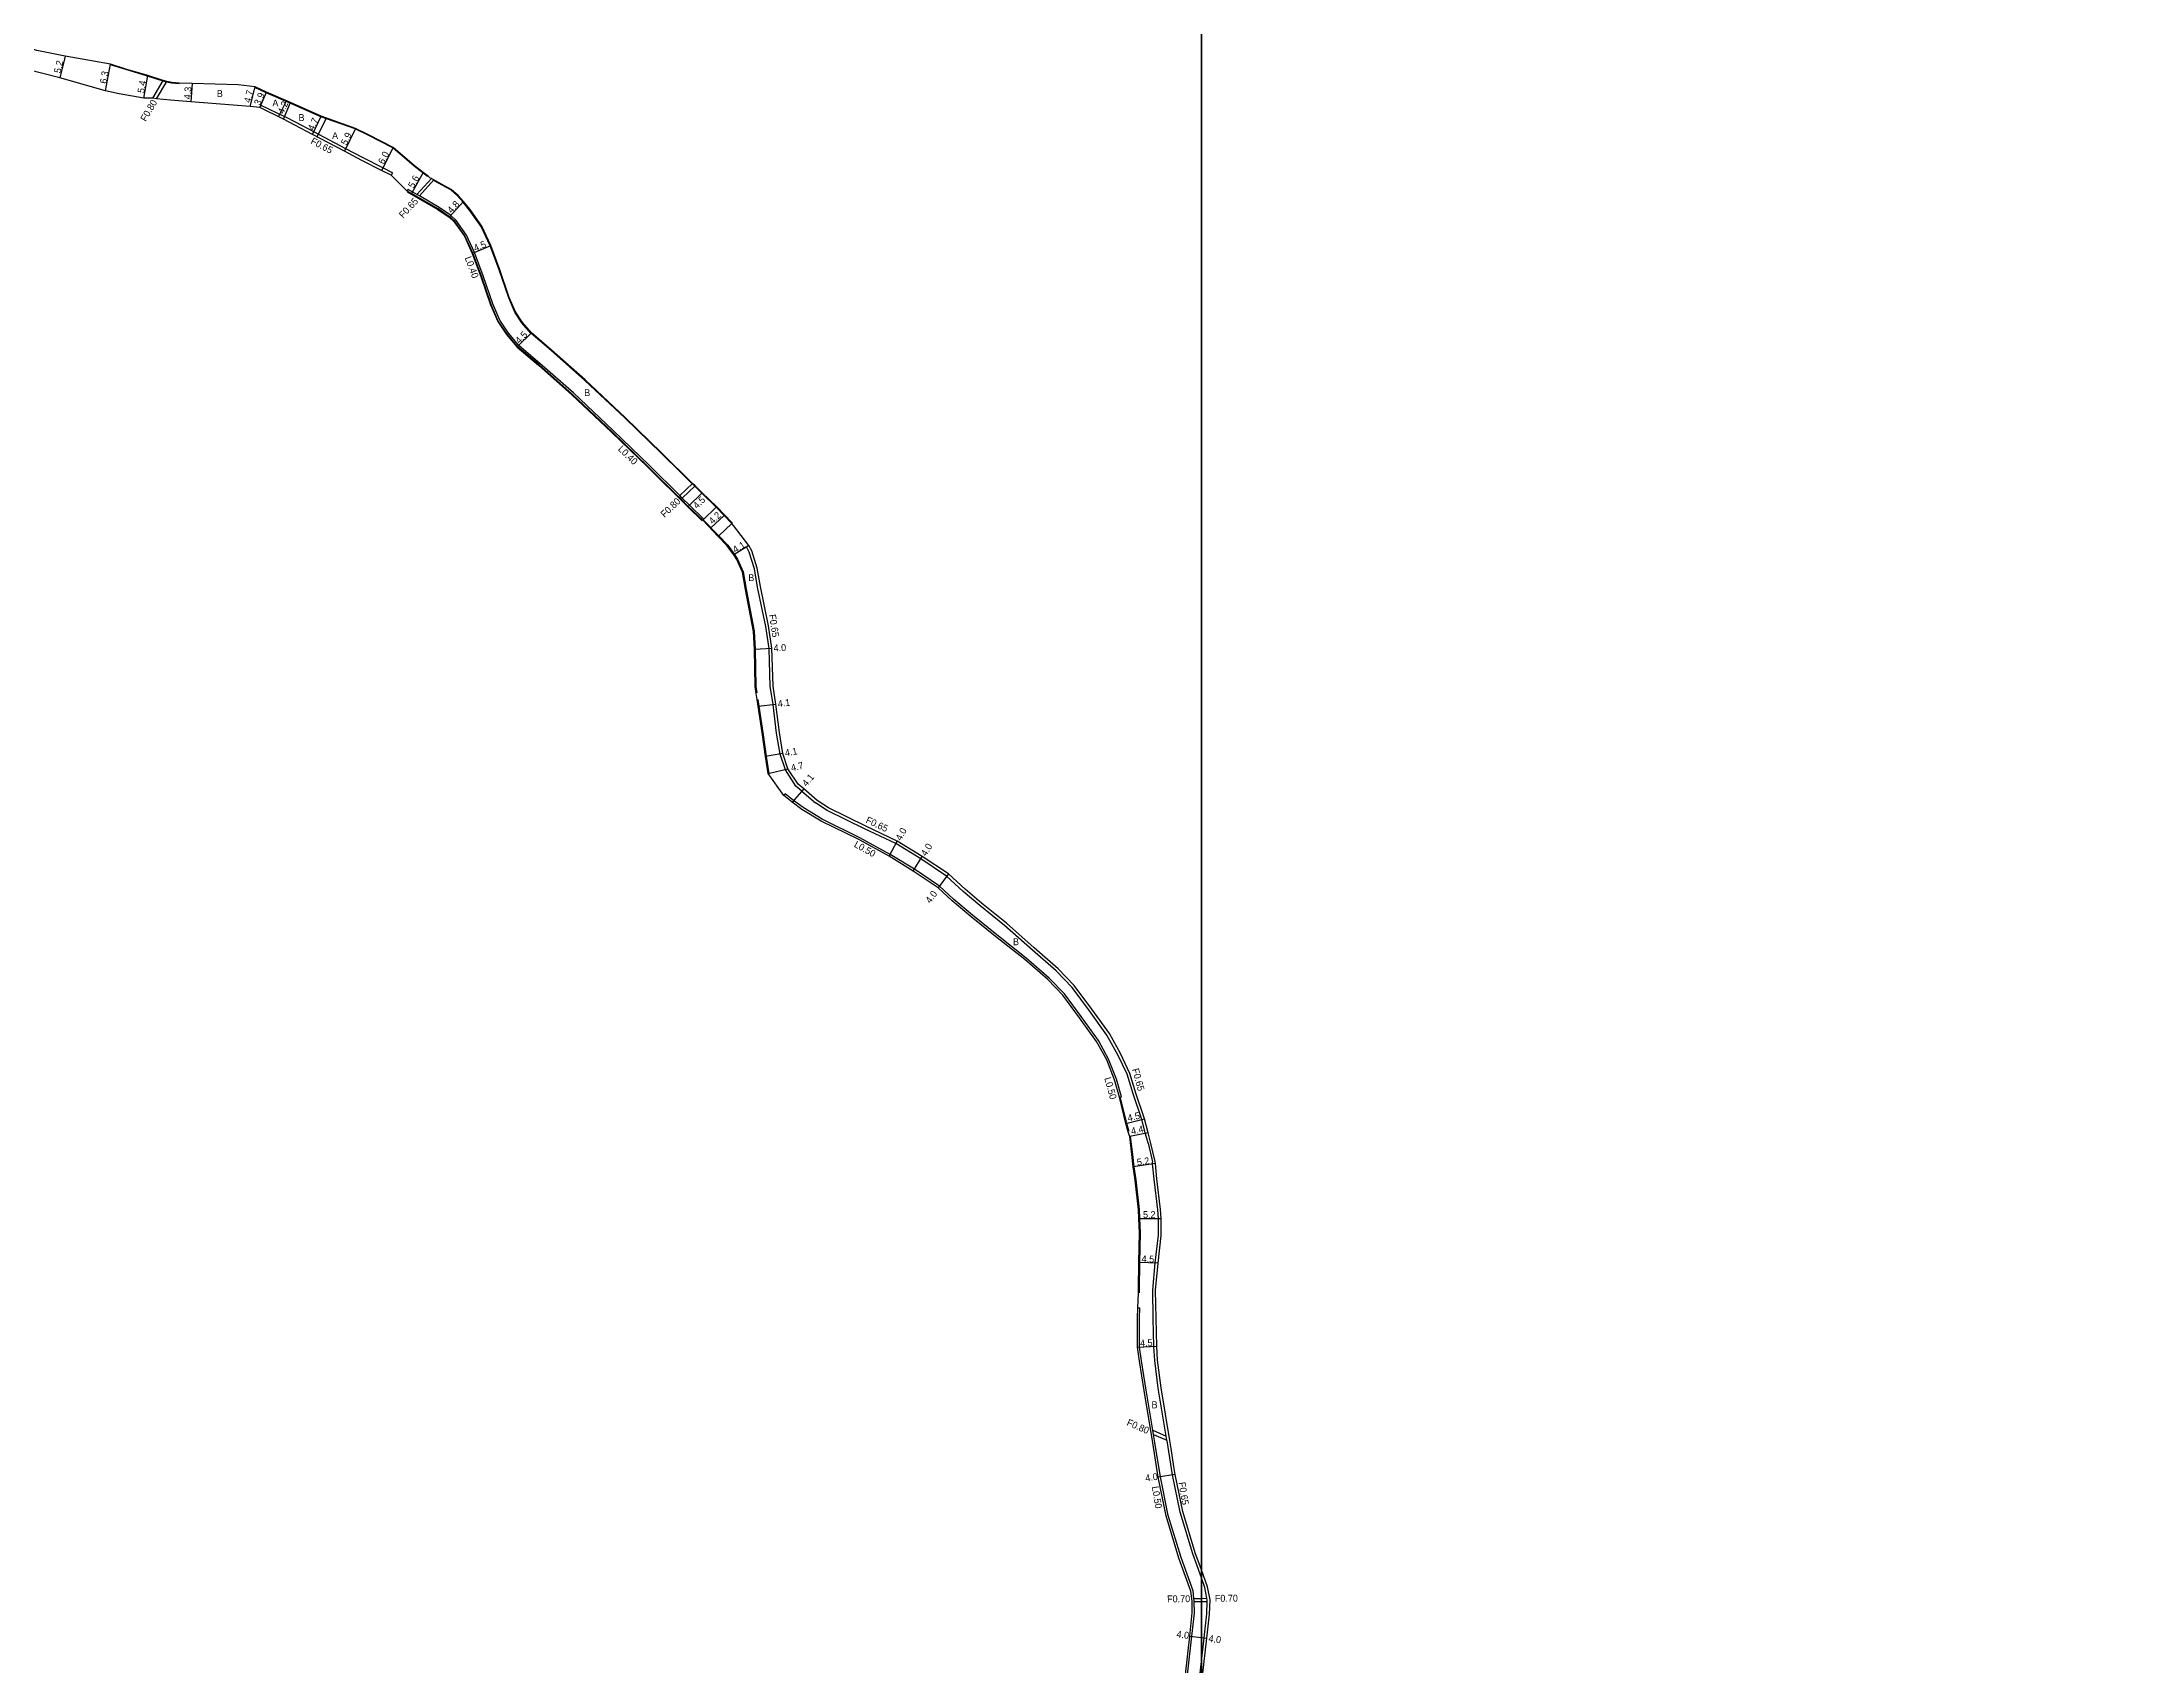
# Model space of a CAD drawing. Header units: metres. Extents: x -20000 to -17600, y -108000 to -105000.
# Drawn here: x -19469.5 to -18984.2, y -106632.8 to -106255.7 of the extents above; entities that cross this region are included whole.
import ezdxf

# ---------------------------------------------------------------- set-up
doc = ezdxf.new("R2010")
doc.units = ezdxf.units.M
doc.header["$LTSCALE"] = 2.5
for name, color, linetype in [('側溝・桝', 7, 'Continuous'), ('図郭', 7, 'Continuous'), ('幅員', 7, 'Continuous'), ('歩道・分離帯・安全施設', 7, 'Continuous'), ('舗装', 7, 'Continuous'), ('道路', 7, 'Continuous')]:
    doc.layers.add(name, color=color, linetype=linetype)
doc.styles.get("Standard").update_dxf_attribs({"font": ''})
doc.styles.get('Standard').set_extended_font_data('@MS PGothic')

msp = doc.modelspace()

# ---------------------------------------------------------------- linework, layer by layer
at = {"layer": '側溝・桝'}
for points in [[(-19443.67, -106268.86), (-19441.23, -106264.74)], [(-19442.79, -106268.95), (-19440.42, -106264.94)], [(-19418.56, -106270.42), (-19418.82, -106271.01)], [(-19418.56, -106270.42), (-19413.07, -106273.11)], [(-19387.96, -106286.17), (-19390.24, -106285.03), (-19394.79, -106282.7), (-19398.81, -106280.58), (-19406.23, -106276.67), (-19410.34, -106274.5), (-19413.07, -106273.11)], [(-19387.96, -106286.17), (-19388.25, -106286.75)], [(-19382.3, -106291.2), (-19378.91, -106287.49)], [(-19381.73, -106291.54), (-19378.33, -106287.81)], [(-19384.54, -106290.41), (-19384.32, -106290.02)], [(-19315.6, -106366.59), (-19318.96, -106363.38), (-19320.64, -106361.71), (-19321.21, -106361.15), (-19328.27, -106354.17), (-19336.67, -106346.03), (-19345.94, -106337.31), (-19353.71, -106330.43), (-19358.6, -106326.25), (-19361.04, -106323.42), (-19363.04, -106320.4), (-19364.66, -106316.63), (-19366.9, -106310.08), (-19368.92, -106304.67), (-19370.78, -106300.64), (-19373.2, -106297.21), (-19374.48, -106296.04), (-19377.14, -106294.22), (-19381.73, -106291.54), (-19382.3, -106291.2), (-19384.32, -106290.02)], [(-19321.21, -106361.15), (-19318.25, -106358.31)], [(-19320.64, -106361.71), (-19317.68, -106358.88)], [(-19315.6, -106366.59), (-19315.78, -106366.76)], [(-19305.14, -106372.74), (-19305.69, -106373.08)], [(-19292.84, -106429.79), (-19294.22, -106428.67), (-19296.69, -106424.89), (-19297.87, -106421.2), (-19298.71, -106416.3), (-19299.55, -106409.66), (-19300.2, -106405.44), (-19300.47, -106396.64), (-19301.25, -106391.54), (-19303.12, -106382.39), (-19303.86, -106378.14), (-19305.09, -106374.26), (-19305.69, -106373.08)], [(-19296.73, -106430.43), (-19297.04, -106430.82)], [(-19272.35, -106444.49), (-19279.35, -106440.63), (-19288.16, -106436.32), (-19292.58, -106433.62), (-19294.78, -106432.01), (-19296.73, -106430.43)], [(-19292.84, -106429.79), (-19289.66, -106432.54)], [(-19271, -106441.98), (-19278.28, -106438.53), (-19286.99, -106434.28), (-19289.66, -106432.54)], [(-19212.41, -106511.6), (-19212.98, -106509.4), (-19213.82, -106506.08), (-19215.84, -106500.14), (-19217.27, -106495.58), (-19219.43, -106491.03), (-19221.95, -106486.46), (-19226.01, -106480.8), (-19230.04, -106475.38), (-19233.76, -106471.52), (-19239.27, -106466.72), (-19245.73, -106460.99), (-19251.52, -106456.33), (-19255.33, -106453.08), (-19259.21, -106449.54), (-19265.21, -106445.53), (-19271, -106441.98)], [(-19219.07, -106500.91), (-19218.58, -106500.79), (-19219.72, -106496.69), (-19221.56, -106492.04), (-19223.94, -106487.72), (-19227.91, -106482.18), (-19231.83, -106476.91), (-19235.38, -106473.23), (-19240.72, -106468.57), (-19247.57, -106463.18), (-19253.21, -106458.61), (-19257.58, -106454.93), (-19260.88, -106451.85), (-19266.69, -106447.96), (-19272.35, -106444.49)], [(-19212.41, -106511.6), (-19211.41, -106515.9)], [(-19200, -106612.57), (-19202.03, -106606.95), (-19204.98, -106597.3), (-19206.72, -106588.66), (-19207.98, -106580.74), (-19208.01, -106580.59), (-19208.17, -106579.64), (-19210.03, -106568.52), (-19210.86, -106562.03), (-19211.03, -106558.79), (-19211.2, -106552.27), (-19211.3, -106545.69), (-19210.72, -106539.38), (-19210, -106532.98), (-19210.01, -106529.07), (-19210.17, -106527.06), (-19210.97, -106519.93), (-19211.36, -106516.39), (-19211.41, -106515.9)], [(-19214.79, -106549.84), (-19214.29, -106549.86)], [(-19203.22, -106635.08), (-19202.2, -106626.12), (-19201.62, -106620.72), (-19201.69, -106618.04), (-19201.69, -106617.93), (-19201.76, -106617.34), (-19201.95, -106615.55), (-19204.74, -106607.85), (-19207.73, -106598.04), (-19209.54, -106589.09), (-19210.81, -106581.12), (-19211.13, -106579.22), (-19211.28, -106578.28), (-19212.84, -106568.96), (-19213.91, -106562.16), (-19214.38, -106558.95), (-19214.38, -106552.2), (-19214.29, -106549.86)], [(-19211.28, -106578.28), (-19208.17, -106579.64)], [(-19211.13, -106579.22), (-19208.01, -106580.59)], [(-19200, -106632.02), (-19199.37, -106626.49), (-19198.78, -106620.93), (-19198.66, -106618.01), (-19198.65, -106617.72), (-19198.73, -106617.31), (-19199.19, -106614.8), (-19200, -106612.57)], [(-19201.76, -106617.34), (-19200, -106617.32)], [(-19201.69, -106618.04), (-19200, -106618.02)], [(-19200, -106617.32), (-19198.73, -106617.31)], [(-19200, -106618.02), (-19198.66, -106618.01)], [(-19200, -106648.88), (-19200.59, -106645.32), (-19200.68, -106640.5), (-19200.38, -106635.33), (-19200, -106632.02)]]:
    msp.add_lwpolyline(points, dxfattribs=at)
at = {"layer": '図郭'}
for points in [[(-20000, -106200), (-19200, -106200), (-19200, -106800), (-20000, -106800)], [(-19200, -106200), (-18400, -106200), (-18400, -106800), (-19200, -106800)]]:
    msp.add_lwpolyline(points, close=True, dxfattribs=at)
at = {"layer": '幅員'}
for points in [[(-19464.07, -106259.06), (-19465.24, -106264.12)], [(-19454.64, -106267.11), (-19453.48, -106260.92)], [(-19445.78, -106268.86), (-19444.85, -106263.54)], [(-19434.5, -106265.41), (-19434.8, -106269.7)], [(-19421.08, -106270.78), (-19419.92, -106266.23)], [(-19418.82, -106271.01), (-19417.25, -106267.44)], [(-19413.32, -106273.71), (-19411.67, -106269.85)], [(-19406.53, -106277.25), (-19404.55, -106272.99)], [(-19396.57, -106275.84), (-19399.11, -106281.16)], [(-19387.8, -106280.27), (-19390.53, -106285.61)], [(-19380.84, -106286.08), (-19383.56, -106290.98)], [(-19374.73, -106296.36), (-19371.44, -106292.86)], [(-19369.29, -106304.82), (-19365.14, -106303.09)], [(-19358.89, -106326.53), (-19355.71, -106323.34)], [(-19319.24, -106363.67), (-19316.02, -106360.51)], [(-19313.97, -106368.65), (-19310.94, -106365.75)], [(-19305.14, -106372.74), (-19308.64, -106374.88)], [(-19303.82, -106396.79), (-19299.82, -106396.58)], [(-19302.98, -106410.09), (-19298.91, -106409.57)], [(-19297.24, -106421.04), (-19301.27, -106421.76)], [(-19300.67, -106425.7), (-19296.1, -106424.61)], [(-19292.43, -106429.28), (-19295.09, -106432.4)], [(-19272.59, -106444.93), (-19270.69, -106441.41)], [(-19266.96, -106448.38), (-19264.86, -106444.98)], [(-19258.81, -106449.03), (-19261.19, -106452.24)], [(-19217.56, -106506.99), (-19213.2, -106505.9)], [(-19212.36, -106509.21), (-19216.67, -106510.06)], [(-19210.71, -106516.32), (-19215.86, -106517.09)], [(-19214.56, -106529.08), (-19209.36, -106529.04)], [(-19210.08, -106539.45), (-19214.58, -106539.33)], [(-19214.88, -106559), (-19210.38, -106558.77)], [(-19206.08, -106588.55), (-19210.03, -106589.18)], [(-19202.69, -106626.07), (-19200, -106626.4)], [(-19200, -106626.4), (-19198.72, -106626.56)]]:
    msp.add_lwpolyline(points, dxfattribs=at)
at = {"layer": '歩道・分離帯・安全施設'}
for points in [[(-19437.56, -106265.51), (-19439.3, -106265.37), (-19440.46, -106265.09), (-19441.27, -106264.89), (-19444.9, -106263.68), (-19449.94, -106262.2), (-19453.26, -106261.15)], [(-19379.83, -106287.05), (-19382.95, -106284.64), (-19387.88, -106280.39), (-19393.6, -106277.46), (-19396.63, -106275.97), (-19404.6, -106273.13), (-19411.73, -106269.99), (-19417.31, -106267.58), (-19419.96, -106266.37)], [(-19312.75, -106363.86), (-19316.13, -106360.62), (-19325.55, -106351.3), (-19333.92, -106343.2), (-19343.28, -106334.39), (-19351.13, -106327.44), (-19355.82, -106323.45), (-19357.89, -106321.03), (-19359.55, -106318.52), (-19360.97, -106315.2), (-19363.18, -106308.73), (-19365.28, -106303.15), (-19367.35, -106298.66), (-19370.06, -106294.81), (-19371.56, -106292.96), (-19372.85, -106291.52), (-19374.42, -106290.14), (-19378.29, -106288.01)], [(-19384.54, -106290.58), (-19377.42, -106294.69), (-19374.82, -106296.48), (-19373.62, -106297.57), (-19371.26, -106300.92), (-19369.43, -106304.88), (-19367.42, -106310.26), (-19365.17, -106316.83), (-19363.53, -106320.67), (-19361.48, -106323.75), (-19358.99, -106326.64), (-19354.07, -106330.84), (-19346.31, -106337.72), (-19337.05, -106346.43), (-19328.65, -106354.56), (-19319.34, -106363.77), (-19315.99, -106366.98)], [(-19312.18, -106370.52), (-19310.07, -106372.7), (-19308.51, -106374.8), (-19307.84, -106375.94), (-19306.48, -106378.86), (-19305.76, -106382.92), (-19303.94, -106392.68), (-19303.67, -106396.79), (-19303.52, -106405.46), (-19303.29, -106406.98)], [(-19303.07, -106408.48), (-19302.83, -106410.06), (-19301.86, -106416.69), (-19301.13, -106421.74), (-19300.52, -106425.68)], [(-19218.88, -106501.05), (-19217.42, -106506.95), (-19216.89, -106508.79)], [(-19216.58, -106509.86), (-19216.53, -106510.03), (-19215.99, -106514.22), (-19215.71, -106517.07), (-19215.26, -106520.13), (-19214.5, -106527.02), (-19214.41, -106529.07), (-19214.25, -106532.39), (-19214.43, -106539.34), (-19214.46, -106545.41), (-19214.5, -106546.32)]]:
    msp.add_lwpolyline(points, dxfattribs=at)
at = {"layer": '舗装'}
for points in [[(-19418.82, -106271.01), (-19417.25, -106267.44)], [(-19414.49, -106273.13), (-19412.58, -106269.45)], [(-19405.49, -106277.8), (-19403.34, -106273.42)], [(-19396.57, -106275.84), (-19399.11, -106281.16)]]:
    msp.add_lwpolyline(points, dxfattribs=at)
at = {"layer": '道路'}
for points in [[(-19434.8, -106269.7), (-19439.58, -106269.28), (-19442.79, -106268.95), (-19443.67, -106268.86), (-19445.78, -106268.86), (-19451.52, -106267.83), (-19454.64, -106267.11), (-19465.24, -106264.12), (-19472.88, -106262.19), (-19477.56, -106260.43), (-19484.34, -106255.45), (-19490.74, -106250.77), (-19495.34, -106246.92), (-19502.11, -106240.92), (-19508.95, -106234.24), (-19512.51, -106229.76), (-19516.04, -106223.54), (-19518.29, -106219.46), (-19520.92, -106214.14), (-19526.26, -106200)], [(-19437.55, -106265.36), (-19439.28, -106265.22), (-19440.42, -106264.94), (-19441.23, -106264.74), (-19444.85, -106263.54), (-19449.9, -106262.06), (-19453.48, -106260.92), (-19464.07, -106259.06), (-19470.62, -106257.72), (-19475.37, -106256.1), (-19482.12, -106252.12), (-19489.07, -106247.05), (-19492.55, -106244.13), (-19499.34, -106238.03), (-19505.87, -106231.88), (-19508.82, -106227.79), (-19512.53, -106221.61)], [(-19379.64, -106287.01), (-19380.84, -106286.08), (-19382.86, -106284.53), (-19387.8, -106280.27), (-19393.54, -106277.32), (-19396.57, -106275.84), (-19404.55, -106272.99), (-19411.67, -106269.85), (-19417.25, -106267.44), (-19419.92, -106266.23), (-19423.81, -106265.71), (-19434.5, -106265.41), (-19437.55, -106265.36)], [(-19418.82, -106271.01), (-19421.08, -106270.78), (-19434.8, -106269.7)], [(-19384.54, -106290.41), (-19388.25, -106286.75), (-19390.53, -106285.61), (-19395.09, -106283.28), (-19399.11, -106281.16), (-19406.53, -106277.25), (-19410.64, -106275.08), (-19413.32, -106273.71), (-19418.82, -106271.01)], [(-19312.64, -106363.76), (-19316.02, -106360.51), (-19317.68, -106358.88), (-19318.25, -106358.31), (-19325.44, -106351.19), (-19333.81, -106343.09), (-19343.18, -106334.28), (-19351.03, -106327.33), (-19355.71, -106323.34), (-19357.77, -106320.93), (-19359.42, -106318.45), (-19360.83, -106315.15), (-19363.04, -106308.68), (-19365.14, -106303.09), (-19367.22, -106298.58), (-19369.94, -106294.72), (-19371.44, -106292.86), (-19372.74, -106291.41), (-19374.33, -106290.01), (-19377.25, -106288.41), (-19378.33, -106287.81), (-19378.91, -106287.49), (-19379.26, -106287.3), (-19379.64, -106287.01)], [(-19315.89, -106366.87), (-19319.24, -106363.67), (-19320.92, -106362), (-19321.49, -106361.43), (-19328.55, -106354.46), (-19336.94, -106346.32), (-19346.21, -106337.61), (-19353.98, -106330.73), (-19358.89, -106326.53), (-19361.36, -106323.66), (-19363.4, -106320.6), (-19365.03, -106316.77), (-19367.27, -106310.21), (-19369.29, -106304.82), (-19371.13, -106300.84), (-19373.51, -106297.48), (-19374.73, -106296.36), (-19377.35, -106294.56), (-19383.56, -106290.98), (-19384.54, -106290.41)], [(-19312.64, -106363.76), (-19312.75, -106363.86), (-19309.15, -106367.61)], [(-19315.89, -106366.87), (-19315.78, -106366.76), (-19312.18, -106370.52), (-19312.29, -106370.62)], [(-19303.43, -106407.1), (-19303.67, -106405.48), (-19303.82, -106396.79), (-19304.09, -106392.7), (-19305.91, -106382.95), (-19306.62, -106378.9), (-19307.97, -106376.01), (-19308.64, -106374.88), (-19310.18, -106372.79), (-19312.29, -106370.62)], [(-19308.73, -106368.07), (-19309.15, -106367.61)], [(-19292.43, -106429.28), (-19293.73, -106428.22), (-19296.1, -106424.61), (-19297.24, -106421.04), (-19298.07, -106416.2), (-19298.91, -106409.57), (-19299.55, -106405.39), (-19299.82, -106396.58), (-19300.61, -106391.42), (-19302.48, -106382.27), (-19303.23, -106377.99), (-19304.49, -106374.01), (-19305.14, -106372.74), (-19308.73, -106368.07)], [(-19300.67, -106425.7), (-19301.27, -106421.76), (-19302.01, -106416.71), (-19302.98, -106410.09), (-19303.21, -106408.53), (-19303.43, -106407.1)], [(-19216.73, -106509.87), (-19216.99, -106508.96), (-19217.56, -106506.99), (-19219.07, -106500.91), (-19220.19, -106496.85), (-19222.01, -106492.25), (-19224.37, -106487.99), (-19228.31, -106482.48), (-19232.22, -106477.23), (-19235.72, -106473.59), (-19241.04, -106468.95), (-19247.89, -106463.57), (-19253.53, -106458.99), (-19257.92, -106455.3), (-19261.19, -106452.24), (-19266.96, -106448.38), (-19272.59, -106444.93), (-19279.58, -106441.07), (-19288.4, -106436.76), (-19292.86, -106434.04), (-19295.09, -106432.4), (-19297.04, -106430.82), (-19300.67, -106425.7)], [(-19210.77, -106515.83), (-19211.82, -106511.33), (-19212.36, -106509.21), (-19213.2, -106505.9), (-19215.23, -106499.93), (-19216.65, -106495.37), (-19218.84, -106490.76), (-19221.4, -106486.11), (-19225.48, -106480.42), (-19229.54, -106474.96), (-19233.31, -106471.05), (-19238.84, -106466.23), (-19245.31, -106460.49), (-19251.11, -106455.83), (-19254.9, -106452.6), (-19258.81, -106449.03), (-19264.86, -106444.98), (-19270.69, -106441.41), (-19278, -106437.95), (-19286.67, -106433.71), (-19289.3, -106431.99), (-19292.43, -106429.28)], [(-19214.79, -106549.84), (-19214.65, -106546.32), (-19214.61, -106545.4), (-19214.58, -106539.33), (-19214.4, -106532.39), (-19214.56, -106529.08), (-19214.65, -106527.03), (-19215.41, -106520.15), (-19215.86, -106517.09), (-19216.14, -106514.24), (-19216.67, -106510.06), (-19216.73, -106509.87)], [(-19206.39, -106586.65), (-19207.04, -106582.53), (-19207.34, -106580.64), (-19209.38, -106568.43), (-19210.21, -106561.97), (-19210.38, -106558.77), (-19210.55, -106552.26), (-19210.65, -106545.71), (-19210.08, -106539.45), (-19209.35, -106533.02), (-19209.36, -106529.04), (-19209.52, -106526.99), (-19210.33, -106519.86), (-19210.71, -106516.32), (-19210.77, -106515.83)], [(-19203.72, -106635.04), (-19202.69, -106626.07), (-19202.12, -106620.69), (-19202.19, -106617.96), (-19202.44, -106615.68), (-19205.22, -106608.01), (-19208.22, -106598.16), (-19210.03, -106589.18), (-19211.3, -106581.21), (-19213.34, -106569.03), (-19214.4, -106562.24), (-19214.88, -106559), (-19214.88, -106552.19), (-19214.79, -106549.84)], [(-19200, -106610.66), (-19201.42, -106606.75), (-19204.35, -106597.14), (-19206.08, -106588.55), (-19206.39, -106586.65)], [(-19200, -106639.96), (-19199.73, -106635.39), (-19198.72, -106626.56), (-19198.13, -106620.98), (-19198, -106617.68), (-19198.56, -106614.63), (-19200, -106610.66)]]:
    msp.add_lwpolyline(points, dxfattribs=at)
for points in [[(-19312.75, -106363.86), (-19309.15, -106367.61), (-19312.18, -106370.52), (-19315.78, -106366.76)], [(-19312.75, -106363.86), (-19312.64, -106363.76), (-19309.04, -106367.51), (-19309.15, -106367.61)], [(-19315.78, -106366.76), (-19312.18, -106370.52), (-19312.29, -106370.62), (-19315.89, -106366.87)]]:
    msp.add_lwpolyline(points, close=True, dxfattribs=at)

# ---------------------------------------------------------------- texts
at = {"layer": '側溝・桝'}
for s, rotation, p in [('F0.80', 59.3809, (-19445.29, -106274.4)), ('F0.65', 332.1941, (-19407.14, -106279.3)), ('F0.65', 47.6329, (-19385.47, -106296.85)), ('L0.40', 290.5176, (-19371.22, -106305.93)), ('L0.40', 315.9184, (-19335.71, -106350.5)), ('F0.80', 43.8452, (-19324.75, -106366.36)), ('F0.65', 278.6316, (-19300.49, -106388.85)), ('F0.65', 334.6423, (-19278.15, -106437.07)), ('L0.50', 331.0802, (-19280.87, -106442.66)), ('L0.50', 285.4877, (-19222.59, -106496.5)), ('F0.65', 285.4779, (-19216.15, -106494.44)), ('F0.80', 336.4151, (-19217.51, -106577.05)), ('L0.50', 279.0353, (-19211.53, -106591.38)), ('F0.65', 279.03, (-19205.33, -106590.42)), ('F0.70', 0.6091, (-19207.97, -106618.25)), ('F0.70', 0.6091, (-19196.88, -106618.12))]:
    msp.add_text(s, height=1.6, rotation=rotation, dxfattribs=at).set_placement(p)
at = {"layer": '幅員'}
for s, rotation, p in [('5.2', 77.0634, (-19465.11, -106263.13)), ('6.3', 79.3972, (-19454.45, -106265.57)), ('5.4', 80.0801, (-19445.69, -106267.75)), ('4.3', 86.0325, (-19434.86, -106269.14)), ('4.7', 75.7488, (-19420.99, -106270.03)), ('3.9', 66.1984, (-19418.77, -106270.65)), ('4.2', 66.7601, (-19413.26, -106272.63)), ('4.7', 65.0231, (-19406.31, -106276.53)), ('5.9', 64.4699, (-19398.62, -106279.9)), ('6.0', 62.8829, (-19389.99, -106284.32)), ('5.6', 61.0082, (-19383.06, -106289.88)), ('4.8', 46.772, (-19374.25, -106295.71)), ('4.5', 22.6355, (-19368.73, -106304.48)), ('4.5', 45.1257, (-19358.5, -106326)), ('4.5', 44.4747, (-19317.21, -106364.34)), ('4.2', 43.7555, (-19313.57, -106367.92)), ('4.1', 31.4418, (-19308.3, -106374.56)), ('4.0', 3.0575, (-19299.38, -106397.36)), ('4.1', 7.2204, (-19298.36, -106410.31)), ('4.1', 10.1175, (-19296.65, -106421.75)), ('4.7', 13.3858, (-19295.19, -106425.22)), ('4.1', 49.6293, (-19291.75, -106428.85)), ('4.0', 61.4953, (-19269.79, -106441.44)), ('4.0', 58.2342, (-19263.97, -106445.06)), ('4.0', 53.3836, (-19263, -106456.01)), ('4.5', 14.0878, (-19216.96, -106506.57)), ('4.4', 11.1968, (-19216.21, -106509.59)), ('5.2', 8.5123, (-19214.88, -106516.84)), ('5.2', 0.3966, (-19213.56, -106528.97)), ('4.5', 358.5573, (-19213.92, -106539.25)), ('4.5', 2.9201, (-19214.23, -106558.86)), ('4.0', 9.046, (-19212.92, -106590.21)), ('4.0', 352.9068, (-19205.86, -106626.39)), ('4.0', 352.9068, (-19198.43, -106627.41))]:
    msp.add_text(s, height=1.6, rotation=rotation, dxfattribs=at).set_placement(p)
at = {"layer": '舗装'}
for s, p in [('B', (-19428.79, -106268.55)), ('A', (-19415.88, -106270.75)), ('B', (-19409.81, -106274.14)), ('A', (-19402.01, -106278.34)), ('B', (-19343.42, -106338.05)), ('B', (-19305.3, -106381.02)), ('B', (-19243.79, -106465.6)), ('B', (-19211.59, -106573.16))]:
    msp.add_text(s, height=1.6, dxfattribs=at).set_placement(p)

doc.saveas('drawing.dxf')
